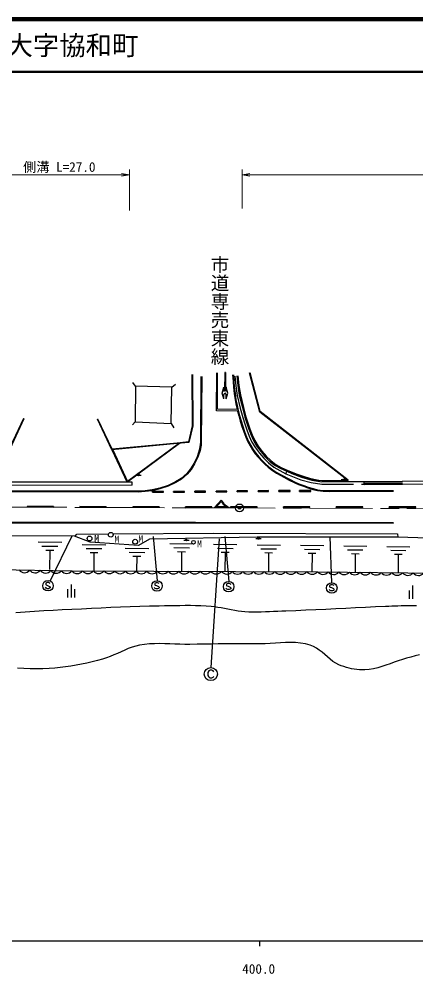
# Model space of a CAD drawing. Units: millimetres, scale not verified. Extents: x 40000 to 680000, y 20000 to 380000.
# Drawn here: x 422410 to 497662, y 198715 to 380000 of the extents above; entities that cross this region are included whole.
import ezdxf
from ezdxf.enums import TextEntityAlignment as Align

# ---------------------------------------------------------------- set-up
doc = ezdxf.new("R2010")
doc.units = ezdxf.units.MM
doc.header["$LTSCALE"] = 1000
doc.header["$PDMODE"] = 32
doc.header["$PDSIZE"] = 500
doc.linetypes.add('CHAIN', pattern=[18.5, 12, -1.5, 3.5, -1.5])
doc.linetypes.add('DASHED', pattern=[7.5, 6, -1.5])
for name, color, linetype, lineweight in [('M-BGD', 7, 'Continuous', 25), ('M-BGD-EXST', 7, 'Continuous', 25), ('M-BMK', 2, 'CHAIN', 13), ('M-BMK-SRVR', 3, 'Continuous', 25), ('M-STR-HTXT', 7, 'Continuous', 13), ('M-STR-STRC', 7, 'Continuous', 25), ('M-TTL', 2, 'Continuous', 140), ('M-TTL-BAND', 7, 'Continuous', 25), ('M-TTL-LINE', 7, 'Continuous', 50)]:
    doc.layers.add(name, color=color, linetype=linetype, lineweight=lineweight)
for name, color, linetype in [('M-BMK-HTXT', 7, 'Continuous'), ('M-OTRS', 6, 'Continuous'), ('M-TTL-TXT', 7, 'Continuous')]:
    doc.layers.add(name, color=color, linetype=linetype)
doc.styles.add('@ＭＳ ゴシック', font='')
doc.styles.add('ＭＳ ゴシック', font='')
doc.styles.get('@ＭＳ ゴシック').set_extended_font_data('@MS Gothic')
doc.styles.get('ＭＳ ゴシック').set_extended_font_data('MS Gothic')

# ---------------------------------------------------------------- blocks, each defined once
blk = doc.blocks.new('open_arrow')
at = {"color": 0, "linetype": 'Continuous', "lineweight": -2}
blk.add_lwpolyline([(7.5, 1.25), (0, 0), (7.5, -1.25)], dxfattribs=at)

msp = doc.modelspace()

# ---------------------------------------------------------------- linework, layer by layer
at = {"layer": 'M-BGD'}
for p, q in [((444469, 310337), (443995, 310991)), ((444469, 310337), (444424, 303551)), ((451368, 310112), (444469, 310337)), ((451233, 303190), (451368, 310112)), ((451368, 310112), (452067, 310676)), ((423211, 304138), (420160, 297577)), ((423301, 304096), (420250, 297535)), ((423301, 304096), (423211, 304138)), ((437266, 304016), (437356, 304058)), ((444424, 303551), (443928, 302987)), ((444424, 303551), (451233, 303190)), ((451233, 303190), (451774, 302378)), ((442951, 292275), (452653, 299440)), ((443003, 292189), (452848, 299460)), ((439968, 298224), (442827, 292117)), ((440158, 298242), (442990, 292193)), ((443832, 292089), (416522, 292053)), ((442827, 292117), (442990, 292193)), ((443003, 292189), (442990, 292193)), ((443832, 291489), (443832, 292089)), ((479197, 292284), (479238, 292480)), ((484736, 292379), (484810, 292474)), ((484736, 292379), (484737, 292179)), ((487848, 292224), (495107, 292254)), ((487851, 291654), (487848, 292224)), ((487849, 292104), (495108, 292134)), ((564247, 291725), (495107, 292254)), ((443832, 291489), (416522, 291453)), ((487850, 291804), (495109, 291834)), ((487851, 291654), (495110, 291684)), ((564242, 291025), (495110, 291684)), ((433025, 281855), (433368, 282228)), ((433368, 282228), (439381, 282260)), ((494148, 282288), (494221, 281618)), ((553747, 279808), (494221, 281618)), ((426001, 280719), (430508, 280661)), ((426742, 279958), (429747, 279919)), ((427484, 279198), (428986, 279178)), ((428235, 279188), (428199, 275507)), ((434379, 280257), (438866, 280198)), ((435117, 279499), (438108, 279460)), ((442516, 279537), (446983, 279479)), ((451013, 280404), (455460, 280346)), ((451744, 279653), (454709, 279614)), ((459297, 280299), (463724, 280242)), ((460025, 279552), (462977, 279513)), ((467555, 280195), (471962, 280138)), ((468280, 279451), (471218, 279413)), ((475786, 280091), (480174, 280034)), ((476508, 279350), (479433, 279312)), ((483992, 279988), (488360, 279931)), ((484710, 279250), (487622, 279212)), ((492171, 279884), (496519, 279828)), ((435855, 278742), (437351, 278722)), ((436603, 278732), (436569, 275221)), ((443251, 278783), (446229, 278744)), ((443986, 278029), (445475, 278010)), ((444730, 278019), (444703, 275194)), ((452476, 278902), (453958, 278883)), ((453217, 278892), (453181, 275261)), ((460753, 278804), (462229, 278785)), ((461491, 278795), (461456, 275179)), ((469005, 278707), (470474, 278688)), ((469739, 278697), (469704, 275098)), ((477230, 278609), (478692, 278590)), ((477961, 278600), (477926, 275016)), ((485429, 278512), (486885, 278494)), ((486157, 278503), (486122, 274936)), ((492886, 279150), (495785, 279112)), ((493602, 278416), (495051, 278397)), ((494326, 278406), (494291, 274855)), ((390332, 275986), (432435, 275234)), ((432435, 275234), (479019, 275083)), ((479019, 275083), (555488, 274181))]:
    msp.add_line(p, q, dxfattribs=at)
at = {"layer": 'M-BGD', "linetype": 'DASHED'}
for p, q in [((473013, 293682), (473215, 294140)), ((484737, 292179), (487849, 292184))]:
    msp.add_line(p, q, dxfattribs=at)
at = {"layer": 'M-BGD'}
for points in [[(455297, 312507), (455360, 302750), (454590, 299638), (452374, 299412), (439968, 298224), (437266, 304016)], [(455197, 312506), (455260, 302762), (454510, 299730), (452364, 299511), (440028, 298330), (437356, 304058)], [(463319, 312209), (463488, 310366), (463780, 308532), (464360, 306131), (464847, 304340), (465191, 303166), (465586, 302004), (466031, 300826), (466576, 299695), (467242, 298589), (467987, 297578), (468816, 296628), (469727, 295733), (470743, 294932), (471862, 294300), (473013, 293682)], [(463717, 312245), (463885, 310415), (464173, 308610), (464747, 306230), (465232, 304449), (465572, 303286), (465963, 302140), (466399, 300984), (466929, 299886), (467575, 298811), (468299, 297828), (469107, 296902), (469992, 296033), (470966, 295265), (472041, 294658), (473172, 294160), (474110, 293772)], [(463917, 312264), (464084, 310440), (464369, 308650), (464941, 306280), (465424, 304503), (465763, 303347), (466151, 302207), (466583, 301062), (467105, 299981), (467742, 298922), (468455, 297954), (469253, 297040), (470124, 296184), (471078, 295432), (472131, 294837), (473251, 294344), (474183, 293959)], [(484736, 292379), (468034, 305398), (466092, 312836)], [(484810, 292474), (468140, 305468), (466209, 312867)], [(474110, 293772), (475089, 293408), (476248, 293007), (477423, 292675), (478611, 292407), (479197, 292284)], [(474183, 293959), (475157, 293596), (476308, 293198), (477472, 292869), (478654, 292602), (479238, 292480)], [(479197, 292284), (479837, 292169), (484737, 292179)], [(479238, 292480), (479855, 292369), (484736, 292379)], [(494221, 281618), (467576, 281648), (447160, 281268), (445056, 280065), (435890, 280694), (432944, 281839), (412717, 281863)], [(440216, 282264), (459328, 282365), (494148, 282288)], [(421814, 267329), (423571, 267448), (425327, 267571), (427084, 267690), (428841, 267798), (430598, 267886), (432435, 267969), (434271, 268056), (436107, 268146), (437944, 268235), (439780, 268322), (441617, 268404), (443453, 268479), (445290, 268543), (447128, 268594), (448965, 268630), (449953, 268646), (450941, 268664), (451930, 268680), (452918, 268693), (453907, 268698), (454895, 268694), (455882, 268677), (456869, 268645), (457855, 268595), (458839, 268524), (459480, 268455), (460118, 268364), (460755, 268254), (461389, 268133), (462023, 268007), (462657, 267881), (463292, 267763), (463929, 267659), (464568, 267574), (465209, 267515), (465988, 267474), (466768, 267455), (467548, 267455), (468329, 267470), (469109, 267496), (469890, 267530), (470671, 267569), (471452, 267608), (472232, 267644), (473013, 267674), (474903, 267742), (476793, 267820), (478683, 267906), (480573, 267997), (482462, 268091), (484352, 268186), (486241, 268279), (488131, 268368), (490021, 268450), (491911, 268524), (492500, 268546), (493089, 268569), (493678, 268593), (494267, 268616), (494857, 268637), (495446, 268656), (496035, 268670), (496624, 268681), (497214, 268685), (497803, 268683)], [(498363, 259293), (497543, 259076), (496724, 258860), (495904, 258650), (495112, 258430), (494326, 258175), (493544, 257899), (492765, 257614), (491985, 257332), (491203, 257067), (490416, 256832), (489622, 256639), (488820, 256501), (488006, 256430), (487501, 256424), (486994, 256444), (486487, 256490), (485982, 256559), (485480, 256651), (484981, 256765), (484488, 256899), (484001, 257052), (483522, 257223), (483051, 257411), (482465, 257703), (481912, 258059), (481384, 258461), (480871, 258891), (480365, 259334), (479858, 259772), (479339, 260187), (478801, 260563), (478235, 260882), (477631, 261128), (476719, 261372), (475791, 261527), (474850, 261609), (473899, 261632), (472941, 261612), (471978, 261563), (471013, 261501), (470049, 261441), (469088, 261397), (468134, 261386), (466802, 261395), (465471, 261397), (464139, 261392), (462807, 261383), (461475, 261370), (460144, 261354), (458812, 261336), (457480, 261318), (456149, 261299), (454817, 261282), (453861, 261285), (452902, 261309), (451942, 261344), (450981, 261382), (450022, 261413), (449064, 261427), (448108, 261415), (447156, 261368), (446209, 261275), (445268, 261128), (444540, 260959), (443826, 260738), (443124, 260478), (442430, 260190), (441741, 259885), (441053, 259573), (440363, 259267), (439668, 258978), (438964, 258717), (438248, 258495), (437254, 258230), (436256, 257978), (435252, 257742), (434245, 257523), (433233, 257324), (432218, 257147), (431200, 256993), (430180, 256864), (429156, 256762), (428131, 256689), (426922, 256640), (425712, 256628), (424501, 256649), (423290, 256701), (422080, 256780)]]:
    msp.add_lwpolyline(points, dxfattribs=at)
at = {"layer": 'M-BGD', "linetype": 'DASHED'}
for points in [[(473013, 293682), (473935, 293277), (475816, 292542), (477791, 291985), (479820, 291676), (487851, 291684)], [(473215, 294140), (474126, 293739), (475975, 293017), (477897, 292474), (479470, 292235)]]:
    msp.add_lwpolyline(points, dxfattribs=at)
at = {"layer": 'M-BGD'}
for centre, radius in [((435763, 281381), 450), ((439800, 282094), 450), ((444417, 280777), 450), ((455484, 280672), 340)]:
    msp.add_circle(centre, radius, dxfattribs=at)
for centre, radius, start, end in [((423426, 276150), 1255, 215.96568, 321.98699), ((425431, 276115), 1255, 215.96568, 321.98699), ((427436, 276079), 1255, 215.96568, 321.98699), ((429441, 276043), 1255, 215.96568, 321.98699), ((431446, 276007), 1255, 215.96568, 321.98699), ((433450, 276006), 1276, 217.26063, 322.36746), ((435475, 276000), 1276, 217.26063, 322.36746), ((437501, 275993), 1276, 217.26063, 322.36746), ((439526, 275987), 1276, 217.26063, 322.36746), ((441552, 275980), 1276, 217.26063, 322.36746), ((443577, 275974), 1276, 217.26063, 322.36746), ((445603, 275967), 1276, 217.26063, 322.36746), ((447628, 275960), 1276, 217.26063, 322.36746), ((449653, 275954), 1276, 217.26063, 322.36746), ((451679, 275947), 1276, 217.26063, 322.36746), ((453704, 275941), 1276, 217.26063, 322.36746), ((455730, 275934), 1276, 217.26063, 322.36746), ((457755, 275928), 1276, 217.26063, 322.36746), ((459780, 275921), 1276, 217.26063, 322.36746), ((461806, 275914), 1276, 217.26063, 322.36746), ((463831, 275908), 1276, 217.26063, 322.36746), ((465857, 275901), 1276, 217.26063, 322.36746), ((467882, 275895), 1276, 217.26063, 322.36746), ((469907, 275888), 1276, 217.26063, 322.36746), ((471933, 275882), 1276, 217.26063, 322.36746), ((473958, 275875), 1276, 217.26063, 322.36746), ((475984, 275868), 1276, 217.26063, 322.36746), ((478009, 275862), 1276, 217.26063, 322.36746), ((480034, 275834), 1262, 216.47883, 322.16943), ((482047, 275810), 1262, 216.47883, 322.16943), ((484059, 275786), 1262, 216.47883, 322.16943), ((486071, 275762), 1262, 216.47883, 322.16943), ((488084, 275739), 1262, 216.47883, 322.16943), ((490096, 275715), 1262, 216.47883, 322.16943), ((492108, 275691), 1262, 216.47883, 322.16943), ((494121, 275667), 1262, 216.47883, 322.16943), ((496133, 275644), 1262, 216.47883, 322.16943), ((498146, 275620), 1262, 216.47883, 322.16943)]:
    msp.add_arc(centre, radius, start, end, dxfattribs=at)
at = {"layer": 'M-BGD-EXST'}
for p, q in [((444571, 293430), (444921, 293428)), ((445221, 293427), (445571, 293425)), ((483504, 292559), (483854, 292558)), ((484154, 292556), (484504, 292555)), ((432407, 281834), (428324, 273320)), ((447818, 281764), (448576, 273375)), ((453638, 281090), (453988, 281088)), ((454288, 281087), (454638, 281085)), ((458810, 256894), (460384, 281350)), ((461396, 281775), (462175, 273244)), ((467310, 281377), (467660, 281376)), ((467960, 281374), (468310, 281373)), ((481320, 281692), (481667, 272988)), ((427560, 271940), (427384, 272120)), ((427568, 272933), (427472, 272849)), ((427472, 272849), (427472, 272660)), ((427472, 272660), (427560, 272564)), ((427560, 272564), (427819, 272484)), ((427732, 271856), (427560, 271940)), ((427740, 273025), (427568, 272933)), ((428012, 273021), (427740, 273025)), ((427819, 272484), (428192, 272296)), ((428192, 272929), (428012, 273021)), ((428192, 271944), (428012, 271856)), ((428276, 272845), (428192, 272929)), ((428192, 272296), (428280, 272204)), ((428280, 272032), (428192, 271944)), ((428280, 272204), (428280, 272032)), ((432259, 272661), (432259, 270161)), ((448222, 271896), (448046, 272076)), ((448231, 272889), (448134, 272805)), ((448134, 272805), (448134, 272617)), ((448134, 272617), (448222, 272520)), ((448222, 272520), (448482, 272441)), ((448402, 272981), (448231, 272889)), ((448675, 272977), (448402, 272981)), ((448482, 272441), (448855, 272252)), ((448855, 272885), (448675, 272977)), ((448939, 272801), (448855, 272885)), ((448855, 272252), (448943, 272160)), ((448943, 271988), (448855, 271900)), ((448943, 272160), (448943, 271988)), ((461823, 271765), (461647, 271946)), ((461831, 272758), (461735, 272675)), ((461735, 272675), (461735, 272486)), ((461735, 272486), (461823, 272390)), ((461823, 272390), (462082, 272310)), ((462003, 272851), (461831, 272758)), ((462275, 272846), (462003, 272851)), ((462082, 272310), (462455, 272122)), ((462455, 272754), (462275, 272846)), ((462539, 272670), (462455, 272754)), ((462455, 272122), (462543, 272029)), ((462543, 272029), (462543, 271858)), ((481383, 272504), (481287, 272420)), ((481287, 272420), (481287, 272231)), ((481287, 272231), (481375, 272135)), ((481375, 272135), (481635, 272055)), ((481555, 272596), (481383, 272504)), ((481827, 272592), (481555, 272596)), ((481635, 272055), (482008, 271867)), ((482008, 272499), (481827, 272592)), ((482091, 272416), (482008, 272499)), ((497034, 272428), (497034, 269928)), ((428012, 271856), (427732, 271856)), ((431592, 271745), (431592, 270161)), ((432925, 271745), (432925, 270161)), ((448394, 271812), (448222, 271896)), ((448675, 271812), (448394, 271812)), ((448855, 271900), (448675, 271812)), ((461994, 271682), (461823, 271765)), ((462275, 271682), (461994, 271682)), ((462455, 271770), (462275, 271682)), ((462543, 271858), (462455, 271770)), ((481375, 271511), (481199, 271691)), ((481547, 271427), (481375, 271511)), ((481827, 271427), (481547, 271427)), ((482008, 271515), (481827, 271427)), ((482008, 271867), (482096, 271775)), ((482096, 271603), (482008, 271515)), ((482096, 271775), (482096, 271603)), ((496367, 271512), (496367, 269928)), ((458367, 256227), (458189, 255944)), ((458189, 255944), (458189, 255384)), ((458650, 256389), (458367, 256227)), ((458990, 256389), (458650, 256389)), ((459215, 256279), (458990, 256389)), ((459320, 256059), (459215, 256279)), ((458189, 255384), (458309, 255159)), ((458309, 255159), (458425, 255038)), ((458425, 255038), (458639, 254928)), ((458639, 254928), (458980, 254928)), ((458980, 254928), (459210, 255044)), ((459210, 255044), (459320, 255154))]:
    msp.add_line(p, q, dxfattribs=at)
for centre, radius in [((445071, 293427), 150), ((484004, 292557), 150), ((454138, 281087), 150), ((467810, 281375), 150), ((427892, 272418), 1000), ((448554, 272375), 1000), ((462155, 272244), 1000), ((481707, 271989), 1000), ((458776, 255641), 1250)]:
    msp.add_circle(centre, radius, dxfattribs=at)
at = {"layer": 'M-BMK'}
for p, q in [((463462, 287185), (364959, 287544)), ((563461, 286821), (464962, 287179))]:
    msp.add_line(p, q, dxfattribs=at)
at = {"layer": 'M-BMK-SRVR'}
msp.add_circle((464212, 287182), 750, dxfattribs=at)
at = {"layer": 'M-OTRS'}
msp.add_point((464212, 287182), dxfattribs=at)
at = {"layer": 'M-STR-HTXT'}
for p, q in [((415356, 350453), (443328, 350453)), ((443328, 343663), (443328, 351453)), ((464691, 344057), (464691, 351453)), ((464691, 350453), (563923, 350453))]:
    msp.add_line(p, q, dxfattribs=at)
at = {"layer": 'M-STR-STRC'}
for p, q in [((459867, 305625), (459909, 312831)), ((460019, 305923), (460059, 312830)), ((461396, 312922), (461383, 309501)), ((461547, 312922), (461396, 312922)), ((461547, 312922), (461534, 309501)), ((460928, 309000), (461234, 310106)), ((461234, 310106), (461231, 309301)), ((461687, 310104), (461684, 309299)), ((461985, 308996), (461687, 310104)), ((461226, 307892), (460928, 309000)), ((461226, 307892), (461229, 308697)), ((461679, 307890), (461985, 308996)), ((461679, 307890), (461682, 308695)), ((463843, 305562), (459867, 305625)), ((463769, 305863), (460019, 305923)), ((447731, 290196), (447733, 290346)), ((447731, 290196), (449798, 290178)), ((449800, 290328), (447733, 290346)), ((449798, 290178), (449800, 290328)), ((451695, 290182), (451695, 290332)), ((453793, 290332), (451695, 290332)), ((451695, 290182), (453793, 290182)), ((453793, 290182), (453793, 290332)), ((457769, 290352), (455766, 290340)), ((455767, 290190), (455766, 290340)), ((455767, 290190), (457770, 290202)), ((457770, 290202), (457769, 290352)), ((461786, 290393), (459762, 290371)), ((459764, 290221), (459762, 290371)), ((459764, 290221), (461788, 290243)), ((461788, 290243), (461786, 290393)), ((465742, 290433), (463760, 290425)), ((463760, 290275), (463760, 290425)), ((463760, 290275), (465743, 290283)), ((465743, 290283), (465742, 290433)), ((469739, 290479), (467720, 290464)), ((467721, 290314), (467720, 290464)), ((467721, 290314), (469740, 290329)), ((469740, 290329), (469739, 290479)), ((471674, 290333), (471674, 290483)), ((473826, 290479), (471674, 290483)), ((471674, 290333), (473826, 290329)), ((473826, 290329), (473826, 290479)), ((477717, 290475), (475615, 290469)), ((475616, 290319), (475615, 290469)), ((475616, 290319), (477718, 290325)), ((477718, 290325), (477717, 290475)), ((423948, 287459), (423947, 287309)), ((428947, 287296), (423947, 287309)), ((428948, 287446), (423948, 287459)), ((428948, 287446), (428947, 287296)), ((433948, 287434), (433947, 287284)), ((438947, 287271), (433947, 287284)), ((438948, 287421), (433948, 287434)), ((438948, 287421), (438947, 287271)), ((443948, 287409), (443947, 287259)), ((448947, 287246), (443947, 287259)), ((448948, 287396), (443948, 287409)), ((448948, 287396), (448947, 287246)), ((458986, 287396), (453947, 287384)), ((453948, 287234), (453947, 287384)), ((453948, 287234), (458986, 287246)), ((458986, 287246), (458986, 287396)), ((467533, 287405), (462533, 287400)), ((462533, 287250), (462533, 287400)), ((467533, 287255), (462533, 287250)), ((467533, 287255), (467533, 287405)), ((477557, 287402), (472558, 287393)), ((472558, 287243), (472558, 287393)), ((472558, 287243), (477557, 287252)), ((477557, 287252), (477557, 287402)), ((482570, 287251), (482570, 287401)), ((487590, 287395), (482570, 287401)), ((482570, 287251), (487590, 287245)), ((487590, 287245), (487590, 287395)), ((492604, 287244), (492604, 287394)), ((497624, 287388), (492604, 287394)), ((492604, 287244), (497624, 287238)), ((497624, 287238), (497624, 287388)), ((493399, 284389), (409301, 284476)), ((493399, 284239), (409301, 284326))]:
    msp.add_line(p, q, dxfattribs=at)
for points in [[(457038, 312150), (456964, 299748), (456927, 299118), (456730, 298094), (456317, 296806), (455692, 295566), (455026, 294497), (454297, 293600), (453231, 292665), (452133, 291996), (450704, 291318), (449121, 290801), (447648, 290462), (446305, 290278), (444984, 290204), (414093, 290270)], [(456888, 312151), (456814, 299753), (456778, 299137), (456585, 298131), (456177, 296863), (455561, 295639), (454903, 294584), (454189, 293704), (453141, 292787), (452062, 292128), (450648, 291458), (449081, 290946), (447621, 290609), (446291, 290427), (444980, 290355), (414094, 290420)], [(462896, 312469), (462985, 311163), (463055, 310147), (463212, 308887), (463386, 307687), (463591, 306607), (463769, 305863)], [(463046, 312479), (463135, 311173), (463204, 310161), (463361, 308907), (463534, 307711), (463737, 306639), (463959, 305714), (464211, 304712), (464502, 303716), (464818, 302682), (465148, 301675), (465535, 300668), (465921, 299813), (466338, 299053), (466778, 298302), (467312, 297577), (467882, 296893), (468538, 296192), (469153, 295560), (469770, 295013), (470531, 294435), (471305, 293939), (472097, 293458), (473669, 292623), (474738, 292105), (475478, 291788), (476407, 291436), (477202, 291123), (478149, 290851), (479003, 290650), (480083, 290524), (481198, 290485), (493388, 290513)], [(463843, 305562), (464067, 304672), (464358, 303673), (464675, 302637), (465006, 301625), (465396, 300610), (465787, 299746), (466207, 298979), (466652, 298220), (467194, 297484), (467769, 296794), (468429, 296089), (469049, 295452), (469675, 294897), (470445, 294312), (471225, 293812), (472023, 293328), (473602, 292490), (474676, 291969), (475422, 291649), (476353, 291296), (477153, 290981), (478111, 290706), (478977, 290502), (480072, 290375), (481195, 290335), (493388, 290363)]]:
    msp.add_lwpolyline(points, dxfattribs=at)
for points in [[(460734, 288657), (461231, 287988), (462202, 287252), (459410, 287230), (460165, 288022)], [(460724, 288420), (461123, 287881), (461760, 287399), (459763, 287382), (460276, 287920)]]:
    msp.add_lwpolyline(points, close=True, dxfattribs=at)
for centre, radius, start, end in [((460517, 309408), 1006, 315.04043, 339.05972), ((460918, 309695), 503, 308.44071, 337.38675), ((462399, 309401), 1006, 200.51521, 224.52591), ((462000, 309691), 503, 202.17583, 231.13683)]:
    msp.add_arc(centre, radius, start, end, dxfattribs=at)
at = {"layer": 'M-TTL'}
msp.add_line((680000, 380000), (40000, 380000), dxfattribs=at)
at = {"layer": 'M-TTL-BAND'}
for p, q in [((40000, 205000), (579000, 205000)), ((468000, 205000), (468000, 204000))]:
    msp.add_line(p, q, dxfattribs=at)
at = {"layer": 'M-TTL-LINE'}
msp.add_line((40000, 370000), (680000, 370000), dxfattribs=at)

# ---------------------------------------------------------------- block references
at = {"layer": 'M-STR-HTXT', "xscale": 200, "yscale": 200, "rotation": 180}
msp.add_blockref('open_arrow', (443328, 350453), dxfattribs=at)
at = {"layer": 'M-STR-HTXT', "xscale": 200, "yscale": 200}
msp.add_blockref('open_arrow', (464691, 350453), dxfattribs=at)

# ---------------------------------------------------------------- texts
at = {"layer": 'M-BGD-EXST', "style": 'ＭＳ ゴシック'}
for p in [(436670, 281404), (440503, 281230), (445031, 281306), (456170, 280377)]:
    msp.add_text('M', height=1320, dxfattribs=at).set_placement(p, align=Align.MIDDLE_LEFT)
at = {"layer": 'M-BMK-HTXT', "style": '@ＭＳ ゴシック'}
msp.add_text('市道専売東線', height=2566, rotation=270, dxfattribs=at).set_placement((458418, 314161), align=Align.BOTTOM_RIGHT)
at = {"layer": 'M-STR-HTXT', "style": 'ＭＳ ゴシック'}
msp.add_text('側溝 L=27.0', height=1833, dxfattribs=at).set_placement((430032, 350453), align=Align.BOTTOM_CENTER)
at = {"layer": 'M-TTL-BAND', "style": 'ＭＳ ゴシック'}
msp.add_text('400.0', height=1833, dxfattribs=at).set_placement((467844, 198195), align=Align.BOTTOM_CENTER)
at = {"layer": 'M-TTL-TXT', "style": 'ＭＳ ゴシック'}
msp.add_text('防府市大字協和町', height=3666, dxfattribs=at).set_placement((405024, 375000), align=Align.MIDDLE_LEFT)

doc.saveas('drawing.dxf')
